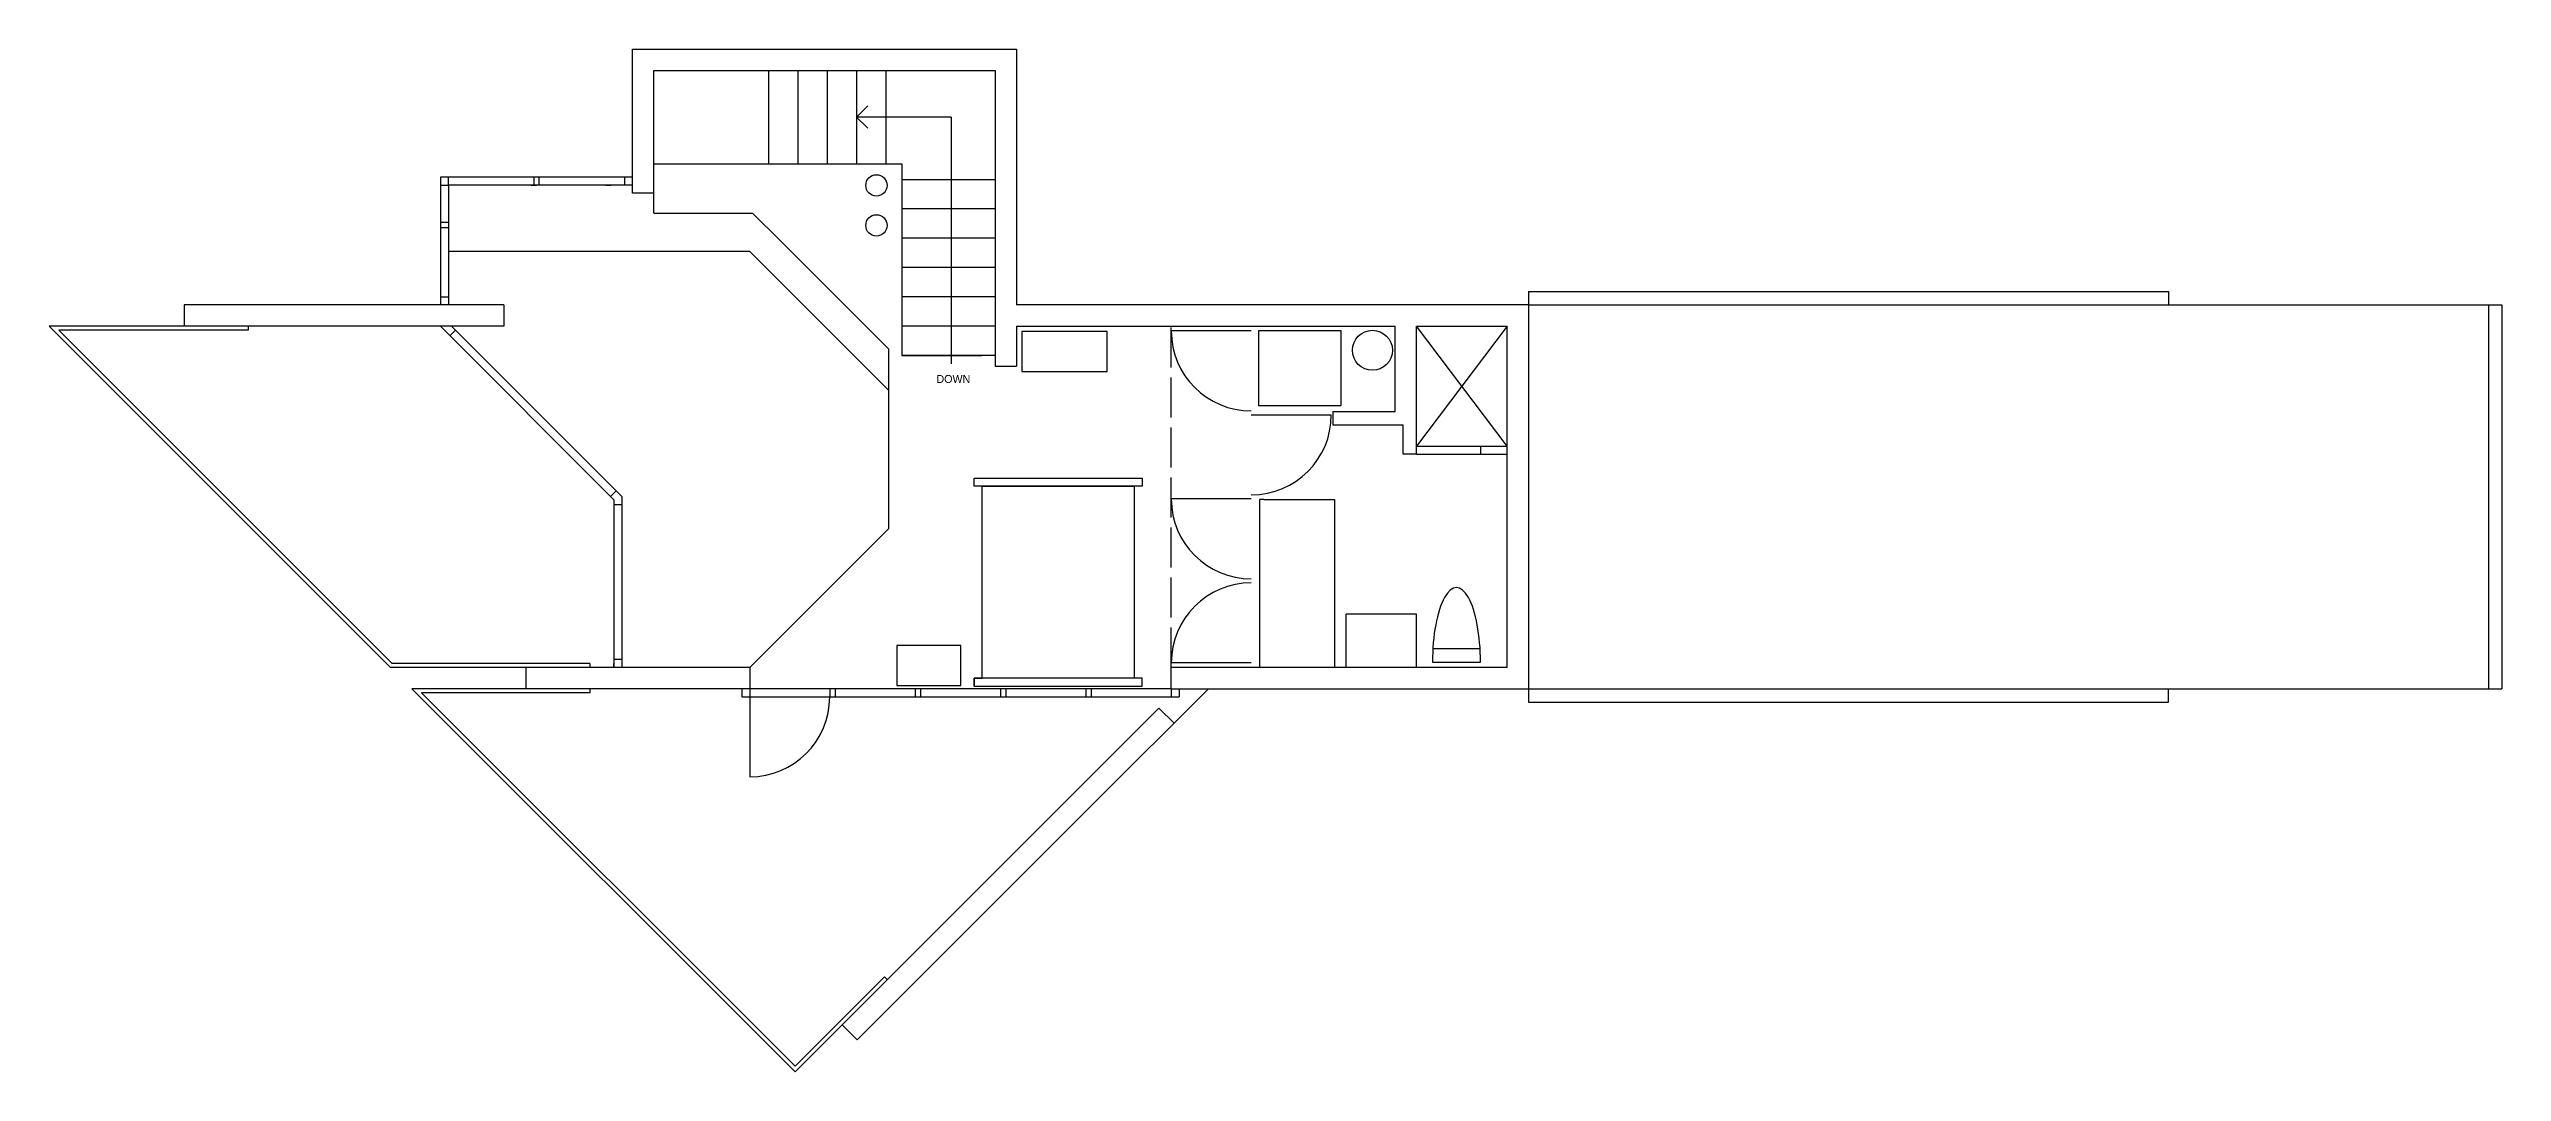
# Model space of a CAD drawing. Header units: inches. Extents: x -3589 to 7564, y 1292 to 4546.
# Drawn here: x -963 to -43, y 2810 to 3194 of the extents above; entities that cross this region are included whole.
import ezdxf

# ---------------------------------------------------------------- set-up
doc = ezdxf.new("R2010")
doc.units = ezdxf.units.IN
doc.header["$LTSCALE"] = 1.25
doc.header["$MEASUREMENT"] = 0
doc.linetypes.add('ACAD_ISO02W100', pattern=[15, 12, -3])
for name, color, linetype in [('A-doors', 254, 'Continuous'), ('A-fixtures', 140, 'Continuous'), ('A-furniture', 33, 'Continuous'), ('A-glazing', 252, 'Continuous'), ('A-millwork', 252, 'Continuous'), ('A-roof', 253, 'Continuous'), ('A-soffit', 251, 'ACAD_ISO02W100'), ('A-stairs', 252, 'Continuous'), ('A-text', 254, 'Continuous'), ('A-walls', 7, 'Continuous')]:
    doc.layers.add(name, color=color, linetype=linetype)

msp = doc.modelspace()

# ---------------------------------------------------------------- linework, layer by layer
at = {"layer": 'A-doors'}
for p, q in [((-481.37, 3058.09), (-481.37, 3053.09)), ((-700, 2951.09), (-700, 2921.09))]:
    msp.add_line(p, q, dxfattribs=at)
msp.add_arc((-700, 2951.09), 30, 270, 0, dxfattribs=at)
at = {"layer": 'A-fixtures'}
for p, q in [((-416, 3045.09), (-450, 3090.09)), ((-416, 3090.09), (-450, 3045.09)), ((-450, 3045.09), (-416, 3045.09)), ((-426, 3045.09), (-426, 3042.09)), ((-450, 3042.09), (-416, 3042.09)), ((-444, 2964.09), (-426, 2964.09)), ((-444, 2964.09), (-426, 2964.09)), ((-426.14, 2969.09), (-443.86, 2969.09))]:
    msp.add_line(p, q, dxfattribs=at)
msp.add_lwpolyline([(-509.19, 3088.41), (-509.19, 3060.41), (-478.19, 3060.41), (-478.19, 3088.41), (-509.19, 3088.41)], dxfattribs=at)
msp.add_circle((-466.5, 3081.09), 7.5, dxfattribs=at)
msp.add_ellipse((-435, 2964.09), major_axis=(0, -28), ratio=0.321429, start_param=1.570796, end_param=4.712389, dxfattribs=at)
at = {"layer": 'A-furniture'}
for points in [[(-598, 3088.09), (-598, 3073.09), (-566, 3073.09), (-566, 3088.09), (-598, 3088.09)], [(-615.84, 2955.08), (-552.84, 2955.08), (-552.84, 2958.08), (-615.84, 2958.08), (-615.84, 2955.08), (-615.84, 2958.08), (-612.84, 2958.08), (-612.84, 3030.08), (-615.84, 3030.08), (-615.84, 3030.08), (-615.84, 3033.08), (-552.84, 3033.08), (-552.84, 3030.08), (-555.84, 3030.08), (-612.84, 3030.08), (-555.84, 3030.08), (-555.84, 2958.08)], [(-644.83, 2955.39), (-620.83, 2955.39), (-620.83, 2970.39), (-644.83, 2970.39), (-644.83, 2955.39)]]:
    msp.add_lwpolyline(points, dxfattribs=at)
at = {"layer": 'A-glazing'}
for p, q in [((-744, 3146.09), (-816, 3146.09)), ((-816, 3146.09), (-816, 3143.09)), ((-813, 3143.09), (-813, 3146.09)), ((-781, 3146.09), (-781, 3143.09)), ((-779, 3143.09), (-779, 3146.09)), ((-752, 3146.09), (-754, 3146.09)), ((-747, 3146.09), (-747, 3143.09)), ((-816, 3143.09), (-816, 3098.09)), ((-816, 3143.09), (-813, 3143.09)), ((-744, 3143.09), (-813, 3143.09)), ((-813, 3143.09), (-813, 3098.09)), ((-782, 3143.09), (-780, 3143.09)), ((-779, 3143.09), (-781, 3143.09)), ((-754, 3143.09), (-752, 3143.09)), ((-816, 3129.09), (-813, 3129.09)), ((-816, 3127.09), (-813, 3127.09)), ((-816, 3101.09), (-813, 3101.09)), ((-750.91, 3025), (-816, 3090.09)), ((-810.34, 3088.68), (-812.46, 3086.56)), ((-747.91, 3026.24), (-811.76, 3090.09)), ((-643, 3079.09), (-613, 3079.09)), ((-750.04, 3028.37), (-752.16, 3026.25)), ((-747.91, 3026.24), (-747.91, 3023.09)), ((-750.91, 3025), (-750.91, 3023.09)), ((-750.91, 3023.09), (-750.91, 2962.09)), ((-747.91, 3023.09), (-750.91, 3023.09)), ((-747.91, 3023.09), (-747.91, 2962.09)), ((-747.91, 2965.09), (-750.91, 2965.09)), ((-703, 2954.09), (-703, 2951.09)), ((-700, 2954.09), (-700, 2951.09)), ((-670, 2954.09), (-670, 2951.09)), ((-668, 2954.09), (-668, 2951.09)), ((-637.98, 2953.97), (-637.98, 2950.97)), ((-635.98, 2954.09), (-635.98, 2951.09)), ((-605.97, 2954.09), (-605.97, 2951.09)), ((-603.97, 2954.09), (-603.97, 2951.09)), ((-573.95, 2954.09), (-573.95, 2951.09)), ((-571.95, 2954.09), (-571.95, 2951.09)), ((-541.94, 2954.09), (-541.94, 2951.09)), ((-538.94, 2954.09), (-538.94, 2951.09)), ((-703, 2951.09), (-538.94, 2951.09)), ((-700, 2952.09), (-700, 2951.09))]:
    msp.add_line(p, q, dxfattribs=at)
at = {"layer": 'A-millwork'}
for p, q in [((-834.72, 2962.09), (-962.72, 3090.09)), ((-912, 3090.09), (-962.72, 3090.09)), ((-888, 3090.09), (-888, 3088.59)), ((-511.94, 3088.34), (-541.94, 3088.34)), ((-511.94, 3056.84), (-481.94, 3056.84)), ((-511.94, 3025.34), (-541.94, 3025.34)), ((-508.69, 2962.09), (-508.69, 3025.09)), ((-507.19, 3025.09), (-508.69, 3025.09)), ((-507.19, 3025.09), (-480.69, 3025.09)), ((-480.69, 3025.09), (-480.69, 2962.09)), ((-450, 2982.09), (-476.37, 2982.09)), ((-476.37, 2962.09), (-476.37, 2982.09)), ((-450, 2962.09), (-450, 2982.09)), ((-784, 2962.09), (-834.72, 2962.09)), ((-760, 2963.59), (-760, 2962.09)), ((-750.91, 2962.09), (-750.91, 2963.59)), ((-511.94, 2963.84), (-541.94, 2963.84)), ((-760, 2952.59), (-823.09, 2952.59)), ((-683.01, 2812.51), (-823.09, 2952.59)), ((-760, 2954.09), (-760, 2952.59)), ((-541.94, 2954.09), (-700, 2954.09)), ((-649.45, 2846.07), (-683.01, 2812.51)), ((-649.45, 2846.07), (-648.39, 2845.01))]:
    msp.add_line(p, q, dxfattribs=at)
at = {"layer": 'A-millwork', "color": 251}
for p, q in [((-834.09, 2963.59), (-959.09, 3088.59)), ((-888, 3088.59), (-959.09, 3088.59)), ((-760, 2963.59), (-834.09, 2963.59))]:
    msp.add_line(p, q, dxfattribs=at)
at = {"layer": 'A-millwork', "color": 253}
msp.add_line((-784, 2954.09), (-826.72, 2954.09), dxfattribs=at)
at = {"layer": 'A-millwork', "color": 254}
for p, q in [((-683.01, 2810.39), (-826.72, 2954.09)), ((-665.36, 2828.04), (-683.01, 2810.39))]:
    msp.add_line(p, q, dxfattribs=at)
at = {"layer": 'A-millwork'}
for centre, start, end in [((-511.94, 3088.34), 180, 270), ((-511.94, 3056.84), 270, 0), ((-511.94, 3025.34), 180, 270), ((-511.94, 2963.84), 90, 180)]:
    msp.add_arc(centre, 30, start, end, dxfattribs=at)
at = {"layer": 'A-roof'}
for p, q in [((-408, 3103.09), (-168, 3103.09)), ((-408, 3103.09), (-408, 3098.09)), ((-168, 3103.09), (-168, 3098.09)), ((-408, 3098.09), (-48, 3098.09)), ((-48, 3098.09), (-48, 2954.09)), ((-48, 3098.09), (-43, 3098.09)), ((-43, 3098.09), (-43, 2954.09)), ((-408, 2954.09), (-48, 2954.09)), ((-408, 2954.09), (-408, 2949.09)), ((-168, 2949.09), (-168, 2954.09)), ((-48, 2954.09), (-43, 2954.09)), ((-408, 2949.09), (-168, 2949.09))]:
    msp.add_line(p, q, dxfattribs=at)
at = {"layer": 'A-soffit'}
for p, q in [((-541.94, 2962.09), (-541.94, 3090.09)), ((-784, 2954.09), (-826.72, 2954.09))]:
    msp.add_line(p, q, dxfattribs=at)
at = {"layer": 'A-stairs'}
for p, q in [((-692.96, 3186.09), (-692.96, 3151.09)), ((-681.96, 3186.09), (-681.96, 3151.09)), ((-670.96, 3186.09), (-670.96, 3151.09)), ((-659.96, 3186.09), (-659.96, 3151.09)), ((-648.96, 3186.09), (-648.96, 3151.09)), ((-608, 3145.09), (-643, 3145.09)), ((-608, 3134.09), (-643, 3134.09)), ((-700, 3118.09), (-813, 3118.09)), ((-648, 3066.09), (-700, 3118.09)), ((-608, 3123.09), (-643, 3123.09)), ((-608, 3112.09), (-643, 3112.09)), ((-608, 3101.09), (-643, 3101.09)), ((-608, 3090.09), (-643, 3090.09)), ((-608, 3079.09), (-643, 3079.09))]:
    msp.add_line(p, q, dxfattribs=at)
at = {"layer": 'A-text'}
for p, q in [((-659.96, 3168.59), (-655.71, 3172.83)), ((-659.96, 3168.59), (-655.71, 3164.35)), ((-624.46, 3168.59), (-659.96, 3168.59)), ((-624.46, 3168.59), (-624.46, 3075.96))]:
    msp.add_line(p, q, dxfattribs=at)
at = {"layer": 'A-walls'}
for p, q in [((-744, 3194.09), (-600, 3194.09)), ((-744, 3140.09), (-744, 3194.09)), ((-600, 3194.09), (-600, 3098.09)), ((-736, 3186.09), (-608, 3186.09)), ((-736, 3132.56), (-736, 3186.09)), ((-608, 3186.09), (-608, 3075.09)), ((-736, 3151.09), (-643, 3151.09)), ((-643, 3151.09), (-643, 3079.09)), ((-736, 3140.09), (-744, 3140.09)), ((-736, 3132.56), (-698.91, 3132.56)), ((-688.44, 3122.09), (-698.91, 3132.56)), ((-688.44, 3122.09), (-658.47, 3092.12)), ((-792.19, 3098.09), (-912, 3098.09)), ((-912, 3098.09), (-912, 3090.09)), ((-792.19, 3098.09), (-792.19, 3090.09)), ((-648, 3081.65), (-658.47, 3092.12)), ((-408, 3098.09), (-600, 3098.09)), ((-408, 3098.09), (-408, 2954.09)), ((-792.19, 3090.09), (-912, 3090.09)), ((-648, 3081.65), (-648, 3014.09)), ((-600, 3090.09), (-458, 3090.09)), ((-600, 3090.09), (-600, 3075.09)), ((-458, 3058.09), (-458, 3090.09)), ((-450, 3042.09), (-450, 3090.09)), ((-450, 3090.09), (-416, 3090.09)), ((-416, 2962.09), (-416, 3090.09)), ((-608, 3075.09), (-600, 3075.09)), ((-481.37, 3058.09), (-458, 3058.09)), ((-481.37, 3053.09), (-455, 3053.09)), ((-455, 3042.09), (-455, 3053.09)), ((-450, 3042.09), (-455, 3042.09)), ((-648, 3014.09), (-700, 2962.09)), ((-700, 2962.09), (-784, 2962.09)), ((-784, 2962.09), (-784, 2954.09)), ((-700, 2962.09), (-700, 2954.09)), ((-416, 2962.09), (-541.94, 2962.09)), ((-541.94, 2954.09), (-541.94, 2962.09)), ((-700, 2954.09), (-784, 2954.09)), ((-528, 2954.09), (-570.43, 2911.66)), ((-541.94, 2954.09), (-408, 2954.09)), ((-576.08, 2917.32), (-546.57, 2946.83)), ((-540.91, 2941.18), (-546.57, 2946.83)), ((-665.36, 2828.04), (-576.08, 2917.32)), ((-570.43, 2911.66), (-659.71, 2822.38)), ((-659.71, 2822.38), (-665.36, 2828.04))]:
    msp.add_line(p, q, dxfattribs=at)
for centre in [(-652.48, 3142.94), (-652.48, 3127.94)]:
    msp.add_circle(centre, 4, dxfattribs=at)

# ---------------------------------------------------------------- texts
at = {"layer": 'A-text'}
msp.add_text('DOWN', height=3, dxfattribs=at).set_placement((-629.98, 3068.83))

doc.saveas('drawing.dxf')
